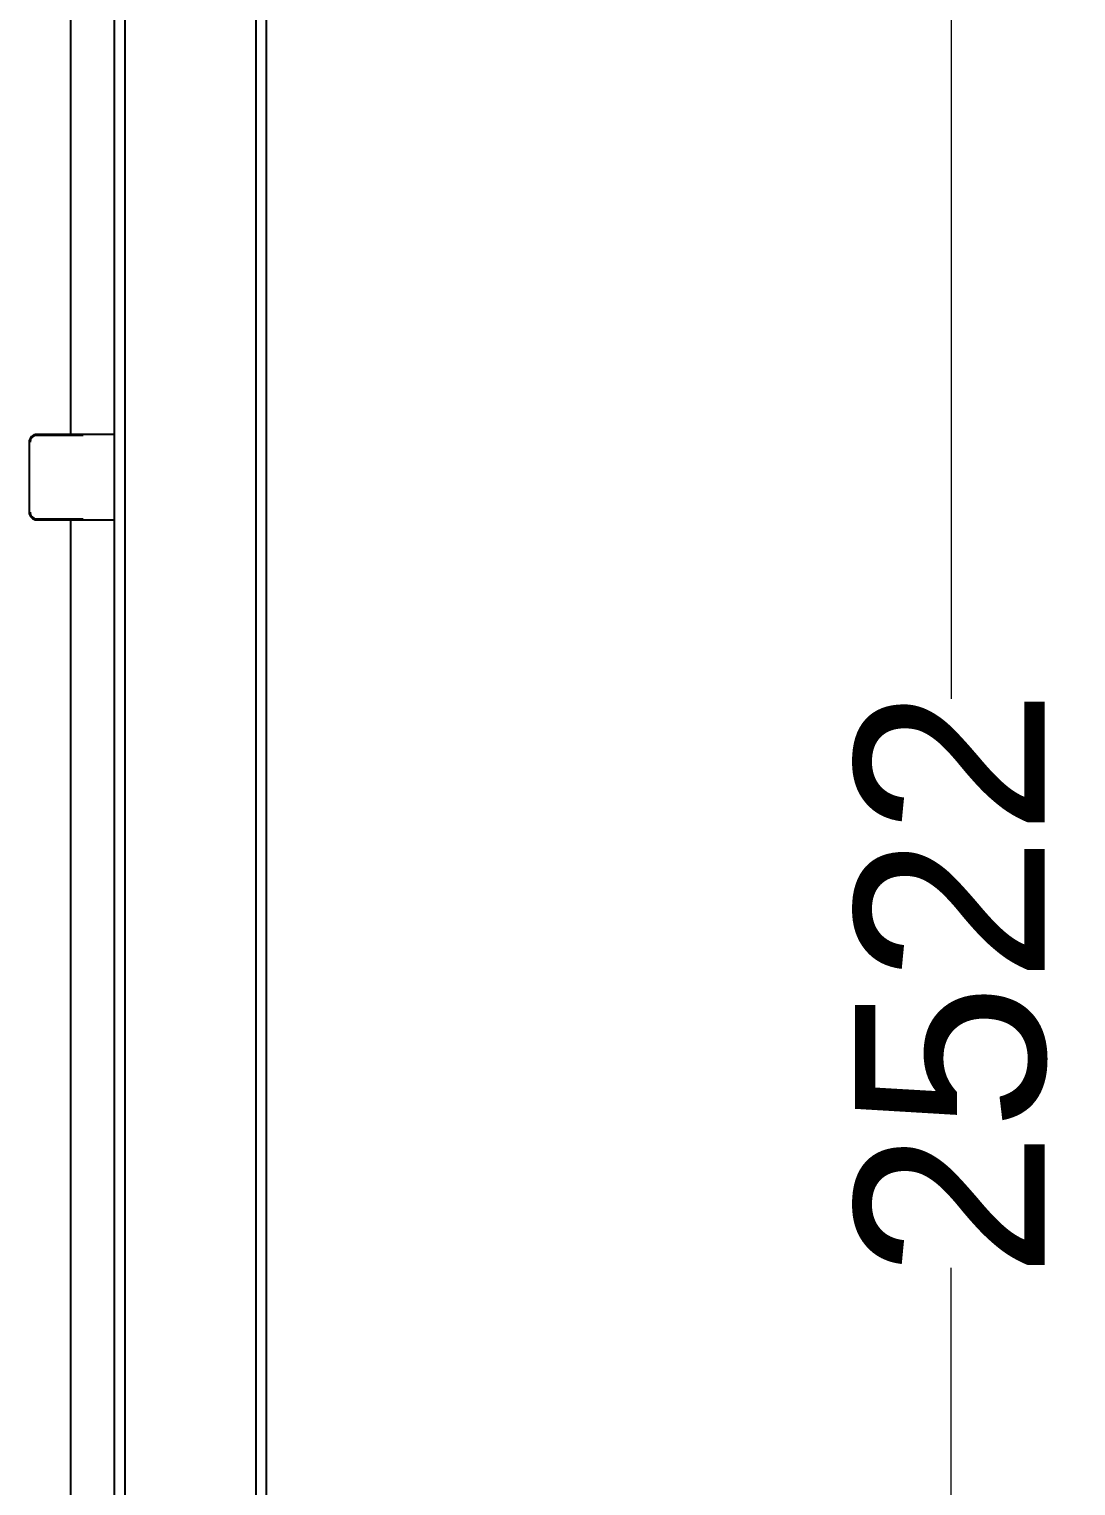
# Model space of a CAD drawing. Header units: millimetres. Extents: x 6404 to 14334, y 16216 to 24449.
# Drawn here: x 9247 to 9798, y 18274 to 19041 of the extents above; entities that cross this region are included whole.
import ezdxf

# ---------------------------------------------------------------- set-up
doc = ezdxf.new("R2010")
doc.units = ezdxf.units.MM
doc.header["$LTSCALE"] = 3
doc.layers.add('Default', color=7, linetype='Continuous')
doc.styles.get("Standard").update_dxf_attribs({"font": 'arial.ttf'})
doc.dimstyles.new('MATEUSZ', dxfattribs={"dimtxt": 35, "dimasz": 16, "dimexe": 0.18, "dimexo": 0.0625, "dimgap": 0.09, "dimtad": 0, "dimdec": 0, "dimdsep": 46, "dimtxsty": 'Standard', "dimblk": 'DOT', "dimcen": 0.09, "dimse1": 1, "dimse2": 1, "dimadec": 0, "dimazin": 0, "dimtfac": 1, "dimtdec": 0, "dimtofl": 0, "dimtmove": 0, "dimatfit": 3, "dimfxl": 1, "dimtolj": 1, "dimtzin": 0, "dimlwd": 9, "dimlwe": 9, "dimarcsym": 0})

# ---------------------------------------------------------------- blocks, each defined once
blk = doc.blocks.new('_Dot')
at = {"color": 0, "linetype": 'ByBlock', "lineweight": -2}
blk.add_line((-0.5, 0), (-1, 0), dxfattribs=at)
at = {"color": 0, "linetype": 'ByBlock', "const_width": 0.5}
blk.add_lwpolyline([(-0.25, 0, 1), (0.25, 0, 1)], format="xyb", close=True, dxfattribs=at)
blk = doc.blocks.new('*D32')
at = {"color": 0, "lineweight": 9, "transparency": 16777216}
for p, q in [((9732.55, 19783.97), (9732.55, 18688.49)), ((9732.55, 17293.51), (9732.55, 18388.99))]:
    blk.add_line(p, q, dxfattribs=at)
at = {"layer": 'Defpoints', "color": 0, "transparency": 16777216}
for p in [(9332.1, 19799.97), (9432.23, 17277.51), (9732.55, 17277.51)]:
    blk.add_point(p, dxfattribs=at)
at = {"color": 0, "lineweight": 9, "transparency": 16777216, "xscale": 16, "yscale": 16, "zscale": 16}
for p, rotation in [((9732.55, 19799.97), 90), ((9732.55, 17277.51), 270)]:
    blk.add_blockref('_Dot', p, dxfattribs=dict(at, rotation=rotation))
at = {"color": 0, "transparency": 16777216, "insert": (9732.55, 18538.74), "char_height": 100, "attachment_point": 5, "rotation": 90}
blk.add_mtext('\\A1;2522', dxfattribs=at)

msp = doc.modelspace()

# ---------------------------------------------------------------- linework, layer by layer
at = {"layer": 'Default'}
for p, q in [((9366.73, 17369.87), (9366.73, 19792.75)), ((9372.23, 17369.87), (9372.23, 19792.47)), ((9297.73, 17369.87), (9297.73, 19785.44)), ((9292.23, 17417.92), (9292.23, 19701.25)), ((9269.23, 18827.7), (9269.23, 19409.7)), ((9292.23, 18827.7), (9251.23, 18827.7)), ((9247.23, 18823.7), (9247.23, 18786.7)), ((9275.73, 18827.2), (9251.23, 18827.2)), ((9251.23, 18783.2), (9275.73, 18783.2)), ((9251.23, 18782.7), (9292.23, 18782.7)), ((9269.23, 18200.7), (9269.23, 18782.7))]:
    msp.add_line(p, q, dxfattribs=at)
for centre, radius, start, end in [((9251.23, 18823.7), 4, 90, 135), ((9251.23, 18823.7), 4, 135, 180), ((9251.23, 18823.7), 3.5, 90, 180), ((9251.23, 18786.7), 4, 180, 225), ((9251.23, 18786.7), 3.5, 180, 270), ((9251.23, 18786.7), 4, 225, 270)]:
    msp.add_arc(centre, radius, start, end, dxfattribs=at)

# ---------------------------------------------------------------- dimensions: what is measured, and where the dimension line sits
dim = msp.add_linear_dim(base=(9732.55, 17277.51), p1=(9332.1, 19799.97), p2=(9432.23, 17277.51), angle=90, dimstyle='MATEUSZ', override={"dimtxt": 100})
dim.commit()
dim.dimension.update_dxf_attribs({"geometry": '*D32', "text_midpoint": (9732.55, 18538.74)})

doc.saveas('drawing.dxf')
